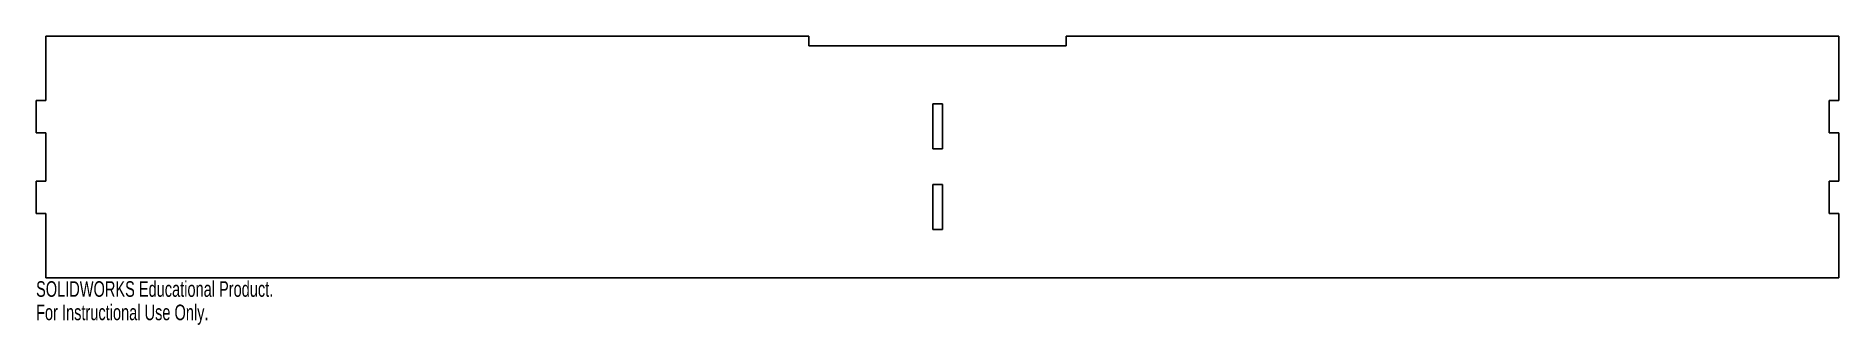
# Model space of a CAD drawing. Header units: millimetres. Extents: x -232 to 328, y 125 to 214.
import ezdxf

# ---------------------------------------------------------------- set-up
doc = ezdxf.new("R2010")
doc.units = ezdxf.units.MM
doc.styles.add('SLDTEXTSTYLE0', font='TXT', dxfattribs={"width": 0.7})

msp = doc.modelspace()

# ---------------------------------------------------------------- linework, layer by layer
at = {"color": 7, "linetype": 'Continuous', "lineweight": 25}
for p, q in [((-229.34, 214.49), (7.66, 214.49)), ((-229.34, 214.49), (-229.34, 194.49)), ((7.66, 214.49), (7.66, 211.49)), ((87.66, 214.49), (327.66, 214.49)), ((87.66, 214.49), (87.66, 211.49)), ((327.66, 214.49), (327.66, 194.49)), ((7.66, 211.49), (87.66, 211.49)), ((-232.34, 194.49), (-229.34, 194.49)), ((-232.34, 194.49), (-232.34, 184.49)), ((46.16, 179.49), (46.16, 193.49)), ((46.16, 193.49), (49.16, 193.49)), ((49.16, 179.49), (49.16, 193.49)), ((324.66, 194.49), (324.66, 184.49)), ((327.66, 194.49), (324.66, 194.49)), ((-232.34, 184.49), (-229.34, 184.49)), ((-229.34, 169.49), (-229.34, 184.49)), ((46.16, 179.49), (49.16, 179.49)), ((327.66, 184.49), (324.66, 184.49)), ((327.66, 184.49), (327.66, 169.49)), ((-232.34, 169.49), (-229.34, 169.49)), ((-232.34, 169.49), (-232.34, 159.49)), ((46.16, 154.49), (46.16, 168.49)), ((46.16, 168.49), (49.16, 168.49)), ((49.16, 154.49), (49.16, 168.49)), ((324.66, 159.49), (324.66, 169.49)), ((327.66, 169.49), (324.66, 169.49)), ((-232.34, 159.49), (-229.34, 159.49)), ((-229.34, 139.49), (-229.34, 159.49)), ((327.66, 159.49), (324.66, 159.49)), ((327.66, 159.49), (327.66, 139.49)), ((46.16, 154.49), (49.16, 154.49)), ((-229.34, 139.49), (327.66, 139.49))]:
    msp.add_line(p, q, dxfattribs=at)

# ---------------------------------------------------------------- texts
at = {"color": 7, "linetype": 'Continuous', "char_height": 4.8336, "attachment_point": 1, "style": 'SLDTEXTSTYLE0'}
for s, insert in [('SOLIDWORKS Educational Product.', (-232.34, 138.47)), ('For Instructional Use Only.', (-232.34, 131.22))]:
    msp.add_mtext(s, dxfattribs=dict(at, insert=insert))

doc.saveas('drawing.dxf')
